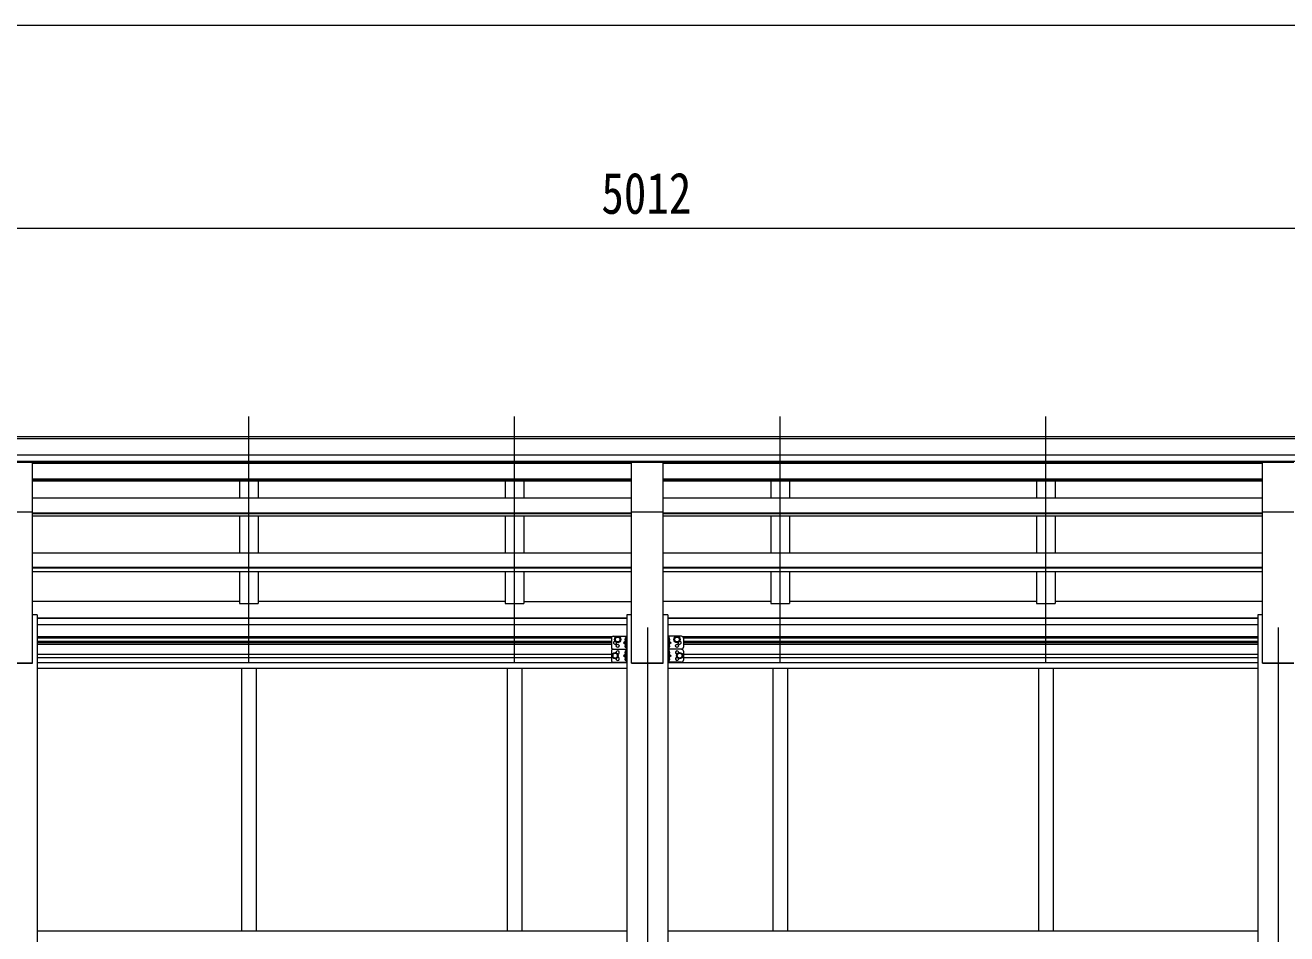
# Model space of a CAD drawing. Units: millimetres at full size; details may follow other scales. Extents: x -8385 to 8479, y -5853 to 5787.
# Drawn here: x 3099 to 6499, y 252 to 2700 of the extents above; entities that cross this region are included whole.
import ezdxf
from ezdxf.enums import TextEntityAlignment as Align

# ---------------------------------------------------------------- set-up
doc = ezdxf.new("R2010")
doc.units = ezdxf.units.MM
doc.header["$LTSCALE"] = 30
for name, color, linetype, lineweight in [('0-1_本体', 4, 'Continuous', 9), ('0-2_部品', 7, 'Continuous', 9), ('0-8_PARTS2', 2, 'Continuous', 9), ('0-A_寸法', 6, 'Continuous', 9), ('1-1_GLASS', 4, 'Continuous', 9), ('1-2_GLASS_SEAL', 7, 'Continuous', 9)]:
    doc.layers.add(name, color=color, linetype=linetype, lineweight=lineweight)
doc.styles.add('ＭＳ ゴシック', font='')
doc.styles.get('ＭＳ ゴシック').set_extended_font_data('MS Gothic')

msp = doc.modelspace()

# ---------------------------------------------------------------- linework, layer by layer
at = {"layer": '0-1_本体'}
for p, q in [((7275.49, 1590.33), (2276.49, 1590.33)), ((7275.49, 1584.97), (2276.49, 1584.97)), ((7275.49, 1541.45), (2276.49, 1541.45)), ((7275.49, 1523.78), (2276.49, 1523.78)), ((4733.49, 1521.41), (3118.49, 1521.41)), ((4733.49, 1518.45), (3118.49, 1518.45)), ((3676.99, 1521.41), (3676.99, 1518.45)), ((3726.99, 1521.41), (3726.99, 1518.45)), ((4392.99, 1521.41), (4392.99, 1518.45)), ((4442.99, 1521.41), (4442.99, 1518.45)), ((6433.49, 1521.41), (4818.49, 1521.41)), ((6433.49, 1518.45), (4818.49, 1518.45)), ((5108.99, 1521.41), (5108.99, 1518.45)), ((5158.99, 1521.41), (5158.99, 1518.45)), ((5824.99, 1521.41), (5824.99, 1518.45)), ((5874.99, 1521.41), (5874.99, 1518.45)), ((4733.49, 1476.49), (3118.49, 1476.49)), ((4733.49, 1474.8), (3118.49, 1474.8)), ((4733.49, 1471.02), (3118.49, 1471.02)), ((3676.99, 1471.02), (3676.99, 1425.59)), ((3726.99, 1471.02), (3726.99, 1425.59)), ((4392.99, 1471.02), (4392.99, 1425.59)), ((4442.99, 1471.02), (4442.99, 1425.59)), ((6433.49, 1476.49), (4818.49, 1476.49)), ((6433.49, 1474.8), (4818.49, 1474.8)), ((6433.49, 1471.02), (4818.49, 1471.02)), ((5108.99, 1471.02), (5108.99, 1425.59)), ((5158.99, 1471.02), (5158.99, 1425.59)), ((5824.99, 1471.02), (5824.99, 1425.59)), ((5874.99, 1471.02), (5874.99, 1425.59)), ((4733.49, 1425.59), (3118.49, 1425.59)), ((6433.49, 1425.59), (4818.49, 1425.59)), ((3118.49, 980.8), (3118.49, 1387.75)), ((4733.49, 1385.01), (3118.49, 1385.01)), ((4733.49, 1383.32), (3118.49, 1383.32)), ((4733.49, 1376.45), (3118.49, 1376.45)), ((3676.99, 1376.45), (3676.99, 1277.35)), ((3726.99, 1376.45), (3726.99, 1277.35)), ((4392.99, 1376.45), (4392.99, 1277.35)), ((4442.99, 1376.45), (4442.99, 1277.35)), ((4733.49, 980.8), (4733.49, 1387.75)), ((4818.49, 980.8), (4818.49, 1387.75)), ((6433.49, 1385.01), (4818.49, 1385.01)), ((6433.49, 1383.32), (4818.49, 1383.32)), ((6433.49, 1376.45), (4818.49, 1376.45)), ((5108.99, 1376.45), (5108.99, 1277.35)), ((5158.99, 1376.45), (5158.99, 1277.35)), ((5824.99, 1376.45), (5824.99, 1277.35)), ((5874.99, 1376.45), (5874.99, 1277.35)), ((6433.49, 980.8), (6433.49, 1387.75)), ((4733.49, 1277.35), (3118.49, 1277.35)), ((6433.49, 1277.35), (4818.49, 1277.35)), ((4733.49, 1238.21), (3118.49, 1238.21)), ((4733.49, 1236.54), (3118.49, 1236.54)), ((4733.49, 1226.9), (3118.49, 1226.9)), ((3726.99, 1226.9), (3726.99, 1141.4)), ((4442.99, 1226.9), (4442.99, 1141.4)), ((6433.49, 1238.21), (4818.49, 1238.21)), ((6433.49, 1236.54), (4818.49, 1236.54)), ((6433.49, 1226.9), (4818.49, 1226.9)), ((5158.99, 1226.9), (5158.99, 1141.4)), ((5874.99, 1226.9), (5874.99, 1141.4)), ((3676.99, 1146.61), (3118.49, 1146.61)), ((4392.99, 1146.61), (3726.99, 1146.61)), ((4733.49, 1146.2), (4442.99, 1146.2)), ((5108.99, 1146.61), (4818.49, 1146.61)), ((5824.99, 1146.61), (5158.99, 1146.61)), ((6433.49, 1146.61), (5874.99, 1146.61)), ((3130.99, 1110.8), (3118.49, 1110.8)), ((3130.99, 1110.8), (3130.99, -1769.2)), ((4720.99, 1102.31), (3130.99, 1102.31)), ((4720.99, 1100.93), (3130.99, 1100.93)), ((4733.49, 1110.8), (4720.99, 1110.8)), ((4720.99, 1110.8), (4720.99, -1769.2)), ((4830.99, 1110.8), (4818.49, 1110.8)), ((4830.99, 1110.8), (4830.99, -1769.2)), ((6420.99, 1102.31), (4830.99, 1102.31)), ((6420.99, 1100.93), (4830.99, 1100.93)), ((6433.49, 1110.8), (6420.99, 1110.8)), ((6420.99, 1110.8), (6420.99, -1769.2)), ((4720.99, 1083.75), (3130.99, 1083.75)), ((6420.99, 1083.75), (4830.99, 1083.75)), ((3118.49, 980.8), (3033.49, 980.8)), ((4818.49, 980.8), (4733.49, 980.8)), ((6518.49, 980.8), (6433.49, 980.8))]:
    msp.add_line(p, q, dxfattribs=at)
for points in [[(3676.99, 1226.9), (3676.99, 1141.4), (3726.99, 1141.4)], [(4392.99, 1226.9), (4392.99, 1141.4), (4442.99, 1141.4)], [(5108.99, 1226.9), (5108.99, 1141.4), (5158.99, 1141.4)], [(5824.99, 1226.9), (5824.99, 1141.4), (5874.99, 1141.4)]]:
    msp.add_lwpolyline(points, dxfattribs=at)
at = {"layer": '0-2_部品'}
for p, q in [((3118.49, 1521.9), (3033.49, 1521.9)), ((3118.49, 1387.75), (3118.49, 1521.9)), ((4818.49, 1521.9), (4733.49, 1521.9)), ((4733.49, 1387.75), (4733.49, 1521.9)), ((4818.49, 1387.75), (4818.49, 1521.9)), ((6518.49, 1521.9), (6433.49, 1521.9)), ((6433.49, 1387.75), (6433.49, 1521.9)), ((3118.49, 1387.75), (3033.49, 1387.75)), ((4818.49, 1387.75), (4733.49, 1387.75)), ((6518.49, 1387.75), (6433.49, 1387.75))]:
    msp.add_line(p, q, dxfattribs=at)
at = {"layer": '0-8_PARTS2'}
for p, q in [((3701.99, 983.13), (3701.99, 1645.66)), ((4417.99, 983.13), (4417.99, 1645.66)), ((5133.99, 983.13), (5133.99, 1645.66)), ((5849.99, 983.13), (5849.99, 1645.66)), ((4775.99, 1076.93), (4775.99, -1869.21)), ((6475.99, 1076.93), (6475.99, -1869.21))]:
    msp.add_line(p, q, dxfattribs=at)
at = {"layer": '0-A_寸法'}
for p, q in [((-2762.01, 2699.58), (7301.99, 2699.58)), ((7281.99, 2152.05), (2269.99, 2152.05))]:
    msp.add_line(p, q, dxfattribs=at)
at = {"layer": '1-1_GLASS'}
for p, q in [((3130.99, 1052.5), (4680.99, 1052.5)), ((3130.99, 1049), (4679.02, 1049)), ((3130.99, 1040), (4678.99, 1040)), ((3130.99, 1036.5), (4678.99, 1036.5)), ((4678.99, 1031.5), (3130.99, 1031.5)), ((4870.99, 1052.5), (6420.99, 1052.5)), ((4872.97, 1049), (6420.99, 1049)), ((4872.99, 1040), (6420.99, 1040)), ((4872.99, 1036.5), (6420.99, 1036.5)), ((6420.99, 1031.5), (4872.99, 1031.5)), ((3130.99, 1005.5), (4678.99, 1005.5)), ((3130.99, 996.5), (4678.99, 996.5)), ((4872.99, 1005.5), (6420.99, 1005.5)), ((4872.99, 996.5), (6420.99, 996.5)), ((3033.49, 980.79), (3118.49, 980.79)), ((3130.99, 983), (4720.99, 983)), ((3130.99, 967), (4720.99, 967)), ((3681.99, 967), (3681.99, 360)), ((3721.99, 967), (3721.99, 360)), ((4397.99, 967), (4397.99, 360)), ((4437.99, 967), (4437.99, 360)), ((4733.49, 980.79), (4818.49, 980.79)), ((4830.99, 983), (6420.99, 983)), ((4830.99, 967), (6420.99, 967)), ((5113.99, 967), (5113.99, 360)), ((5153.99, 967), (5153.99, 360)), ((5829.99, 967), (5829.99, 360)), ((5869.99, 967), (5869.99, 360)), ((6433.49, 980.79), (6518.49, 980.79)), ((3681.99, 867.5), (3681.99, 259.5)), ((3721.99, 867.5), (3721.99, 259.5)), ((4397.99, 867.5), (4397.99, 259.5)), ((4437.99, 867.5), (4437.99, 259.5)), ((5113.99, 867.5), (5113.99, 259.5)), ((5153.99, 867.5), (5153.99, 259.5)), ((5829.99, 867.5), (5829.99, 259.5)), ((5869.99, 867.5), (5869.99, 259.5)), ((3130.99, 259.5), (4720.99, 259.5)), ((4830.99, 259.5), (6420.99, 259.5))]:
    msp.add_line(p, q, dxfattribs=at)
at = {"layer": '1-2_GLASS_SEAL'}
for p, q in [((4678.99, 1048.5), (4678.99, 1023.5)), ((4683.99, 1053.5), (4720.99, 1053.5)), ((4718.49, 1036), (4711.49, 1036)), ((4717.99, 1049), (4717.19, 1048.86)), ((4717.99, 1041), (4717.19, 1041.14)), ((4717.99, 1031), (4717.19, 1030.86)), ((4717.99, 1023), (4717.19, 1023.14)), ((4717.99, 1041), (4718.49, 1041.09)), ((4717.99, 1023), (4718.49, 1023.09)), ((4718.49, 1053.5), (4718.49, 1018.5)), ((4720.99, 1053.5), (4720.99, 1018.5)), ((4830.99, 1053.5), (4830.99, 1018.5)), ((4867.99, 1053.5), (4830.99, 1053.5)), ((4833.49, 1053.5), (4833.49, 1018.5)), ((4833.99, 1041), (4833.49, 1041.09)), ((4833.49, 1036), (4840.49, 1036)), ((4833.99, 1023), (4833.49, 1023.09)), ((4833.99, 1049), (4834.79, 1048.86)), ((4833.99, 1041), (4834.79, 1041.14)), ((4833.99, 1031), (4834.79, 1030.86)), ((4833.99, 1023), (4834.79, 1023.14)), ((4872.99, 1048.5), (4872.99, 1023.5)), ((4678.99, 1013.5), (4678.99, 988.5)), ((4683.99, 1018.5), (4720.99, 1018.5)), ((4718.49, 1001), (4711.49, 1001)), ((4717.99, 1014), (4717.19, 1013.86)), ((4717.99, 1006), (4717.19, 1006.14)), ((4717.99, 996), (4717.19, 995.86)), ((4717.99, 988), (4717.19, 988.14)), ((4717.99, 1006), (4718.49, 1006.09)), ((4717.99, 988), (4718.49, 988.09)), ((4718.49, 1018.5), (4718.49, 983.5)), ((4867.99, 1018.5), (4830.99, 1018.5)), ((4833.49, 1018.5), (4833.49, 983.5)), ((4833.99, 1006), (4833.49, 1006.09)), ((4833.49, 1001), (4840.49, 1001)), ((4833.99, 988), (4833.49, 988.09)), ((4833.99, 1014), (4834.79, 1013.86)), ((4833.99, 1006), (4834.79, 1006.14)), ((4833.99, 996), (4834.79, 995.86)), ((4833.99, 988), (4834.79, 988.14)), ((4872.99, 1013.5), (4872.99, 988.5)), ((4683.99, 983.5), (4720.99, 983.5)), ((4867.99, 983.5), (4830.99, 983.5))]:
    msp.add_line(p, q, dxfattribs=at)
for points in [[(4695.99, 1036.99), (4702.49, 1040.75), (4702.49, 1048.25), (4695.99, 1052.01), (4689.49, 1048.25), (4689.49, 1040.75)], [(4855.99, 1036.99), (4849.49, 1040.75), (4849.49, 1048.25), (4855.99, 1052.01), (4862.49, 1048.25), (4862.49, 1040.75)], [(4688.99, 993.49), (4695.49, 997.25), (4695.49, 1004.75), (4688.99, 1008.51), (4682.49, 1004.75), (4682.49, 997.25)], [(4862.99, 993.49), (4856.49, 997.25), (4856.49, 1004.75), (4862.99, 1008.51), (4869.49, 1004.75), (4869.49, 997.25)]]:
    msp.add_lwpolyline(points, close=True, dxfattribs=at)
for points in [[(4718.49, 1041), (4711.49, 1036), (4718.49, 1031)], [(4718.88, 1045), (4718.24, 1046.19), (4716.01, 1047.3)], [(4718.88, 1045), (4718.24, 1043.81), (4716.01, 1042.7)], [(4718.88, 1027), (4718.24, 1028.19), (4716.01, 1029.3)], [(4718.88, 1027), (4718.24, 1025.81), (4716.01, 1024.7)], [(4717.99, 1041), (4717.99, 1049), (4718.49, 1048.91), (4718.49, 1041.09)], [(4717.99, 1023), (4717.99, 1031), (4718.49, 1030.91), (4718.49, 1023.09)], [(4833.11, 1045), (4833.74, 1046.19), (4835.97, 1047.3)], [(4833.11, 1045), (4833.74, 1043.81), (4835.97, 1042.7)], [(4833.11, 1027), (4833.74, 1028.19), (4835.97, 1029.3)], [(4833.11, 1027), (4833.74, 1025.81), (4835.97, 1024.7)], [(4833.99, 1041), (4833.99, 1049), (4833.49, 1048.91), (4833.49, 1041.09)], [(4833.49, 1041), (4840.49, 1036), (4833.49, 1031)], [(4833.99, 1023), (4833.99, 1031), (4833.49, 1030.91), (4833.49, 1023.09)], [(4683.99, 1018.5), (4720.99, 1018.5), (4720.99, 983.5)], [(4718.49, 1006), (4711.49, 1001), (4718.49, 996)], [(4718.88, 1010), (4718.24, 1011.19), (4716.01, 1012.3)], [(4718.88, 1010), (4718.24, 1008.81), (4716.01, 1007.7)], [(4718.88, 992), (4718.24, 993.19), (4716.01, 994.3)], [(4718.88, 992), (4718.24, 990.81), (4716.01, 989.7)], [(4717.99, 1006), (4717.99, 1014), (4718.49, 1013.91), (4718.49, 1006.09)], [(4717.99, 988), (4717.99, 996), (4718.49, 995.91), (4718.49, 988.09)], [(4867.99, 1018.5), (4830.99, 1018.5), (4830.99, 983.5)], [(4833.11, 1010), (4833.74, 1011.19), (4835.97, 1012.3)], [(4833.11, 1010), (4833.74, 1008.81), (4835.97, 1007.7)], [(4833.11, 992), (4833.74, 993.19), (4835.97, 994.3)], [(4833.11, 992), (4833.74, 990.81), (4835.97, 989.7)], [(4833.99, 1006), (4833.99, 1014), (4833.49, 1013.91), (4833.49, 1006.09)], [(4833.49, 1006), (4840.49, 1001), (4833.49, 996)], [(4833.99, 988), (4833.99, 996), (4833.49, 995.91), (4833.49, 988.09)]]:
    msp.add_lwpolyline(points, dxfattribs=at)
for centre, radius in [((4695.99, 1044.5), 8.5), ((4695.99, 1044.5), 7.5), ((4695.99, 1044.5), 6.5), ((4695.99, 1027.5), 4.25), ((4855.99, 1044.5), 8.5), ((4855.99, 1044.5), 7.5), ((4855.99, 1044.5), 6.5), ((4855.99, 1027.5), 4.25), ((4688.99, 1001), 8.5), ((4688.99, 1001), 7.5), ((4688.99, 1001), 6.5), ((4862.99, 1001), 8.5), ((4862.99, 1001), 7.5), ((4862.99, 1001), 6.5)]:
    msp.add_circle(centre, radius, dxfattribs=at)
for centre, radius, start, end in [((4683.99, 1048.5), 5, 90, 180), ((4683.99, 1023.5), 5, 180, 270), ((4688.99, 1036), 4.25, 94.76077, 6.29431), ((4722.09, 1045), 6.5, 147.94412, 212.05588), ((4722.09, 1027), 6.5, 147.94412, 212.05588), ((4717.35, 1047.97), 0.9, 100, 147.94412), ((4717.35, 1042.03), 0.9, 212.05588, 260), ((4717.35, 1029.97), 0.9, 100, 147.94412), ((4717.35, 1024.03), 0.9, 212.05588, 260), ((4834.64, 1047.97), 0.9, 32.05588, 80), ((4834.64, 1042.03), 0.9, 280, 327.94412), ((4834.64, 1029.97), 0.9, 32.05588, 80), ((4834.64, 1024.03), 0.9, 280, 327.94412), ((4829.89, 1045), 6.5, 327.94412, 32.05588), ((4829.89, 1027), 6.5, 327.94412, 32.05588), ((4862.99, 1036), 4.25, 173.70569, 85.23923), ((4867.99, 1048.5), 5, 0, 90), ((4867.99, 1023.5), 5, 270, 0), ((4683.99, 1013.5), 5, 90, 180), ((4683.99, 988.5), 5, 180, 270), ((4695.99, 1009.5), 4.25, 274.76077, 186.29431), ((4695.99, 992.5), 4.25, 173.70569, 85.23923), ((4722.09, 1010), 6.5, 147.94412, 212.05588), ((4722.09, 992), 6.5, 147.94412, 212.05588), ((4717.35, 1012.97), 0.9, 100, 147.94412), ((4717.35, 1007.03), 0.9, 212.05588, 260), ((4717.35, 994.97), 0.9, 100, 147.94412), ((4717.35, 989.03), 0.9, 212.05588, 260), ((4834.64, 1012.97), 0.9, 32.05588, 80), ((4834.64, 1007.03), 0.9, 280, 327.94412), ((4834.64, 994.97), 0.9, 32.05588, 80), ((4834.64, 989.03), 0.9, 280, 327.94412), ((4829.89, 1010), 6.5, 327.94412, 32.05588), ((4829.89, 992), 6.5, 327.94412, 32.05588), ((4855.99, 1009.5), 4.25, 353.70569, 265.23923), ((4855.99, 992.5), 4.25, 94.76077, 6.29431), ((4867.99, 1013.5), 5, 0, 90), ((4867.99, 988.5), 5, 270, 0)]:
    msp.add_arc(centre, radius, start, end, dxfattribs=at)

# ---------------------------------------------------------------- texts
at = {"layer": '0-A_寸法', "color": 7, "style": 'ＭＳ ゴシック', "width": 0.8}
msp.add_text('5012', height=111.4, dxfattribs=at).set_placement((4651.99, 2158.05), align=Align.BOTTOM_LEFT)

doc.saveas('drawing.dxf')
